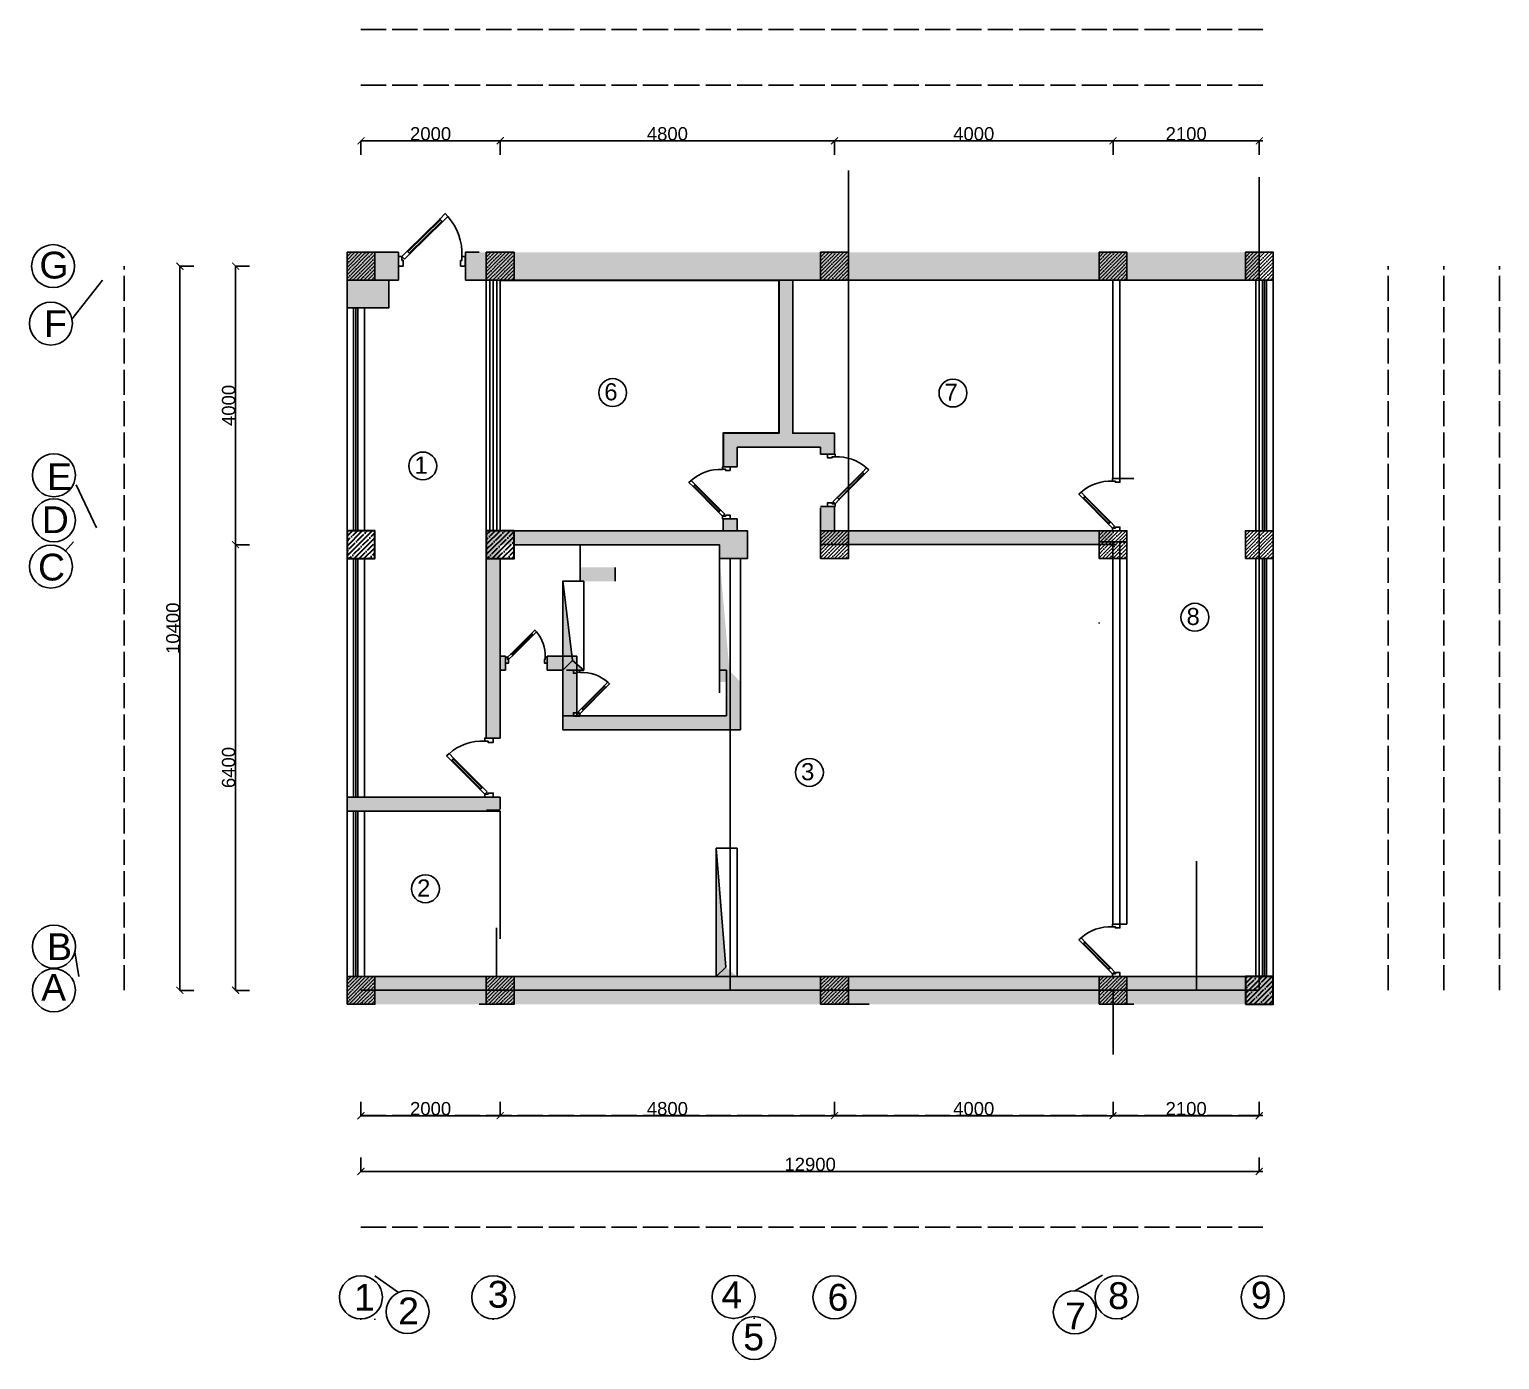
# Model space of a CAD drawing. Header units: millimetres. Extents: x -6014 to 220479, y -27718 to 28747.
# Drawn here: x 188987 to 210098, y -18066 to 1037 of the extents above; entities that cross this region are included whole.
import ezdxf

# ---------------------------------------------------------------- set-up
doc = ezdxf.new("R2010")
doc.units = ezdxf.units.MM
doc.header["$MEASUREMENT"] = 0
doc.linetypes.add('ACAD_ISO02W100', pattern=[15, 12, -3])
for name, color, linetype in [('0_Rəng_Yaşıllıqlar', 7, 'Continuous'), ('Plan 1', 7, 'Continuous'), ('Plan 2', 7, 'Continuous')]:
    doc.layers.add(name, color=color, linetype=linetype)
doc.styles.add('gost', font='GOST Common.ttf')
doc.styles.get("Standard").update_dxf_attribs({"font": 'arial.ttf'})
doc.dimstyles.new('GOST', dxfattribs={"dimtxt": 190, "dimasz": 100, "dimexe": 0.18, "dimexo": 0.06, "dimgap": 3, "dimtad": 1, "dimdec": 0, "dimzin": 0, "dimdsep": 46, "dimtxsty": 'Standard', "dimblk": 'ARCHTICK', "dimcen": 0.09, "dimclrt": 256, "dimadec": 0, "dimazin": 0, "dimtfac": 1, "dimtdec": 0, "dimtofl": 0, "dimtmove": 0, "dimatfit": 3, "dimldrblk": 'ARCHTICK', "dimfxl": 200, "dimfxlon": 1, "dimtolj": 1, "dimtzin": 0, "dimarcsym": 0})
pattern_1 = [(45, (141073.79, -25763.82), (-70.71068, 70.71068), []), (45, (141144.5, -25763.82), (-70.71068, 70.71068), [125, -25, 0, -25])]

# ---------------------------------------------------------------- blocks, each defined once
blk = doc.blocks.new('A$C3C032968')
for p, q in [((0, 0), (0, 100)), ((0, 100), (0, 0)), ((700, 0), (700, 100)), ((700, 0), (700, 100))]:
    blk.add_line(p, q)
for points in [[(120, 128), (461, 466), (433, 494), (92, 156)], [(113, 135), (454, 473), (440, 487), (99, 149)], [(517, 522), (461, 466), (433, 494), (489, 551)], [(63, 72), (120, 128), (92, 156), (35, 100)], [(35, 100), (0, 100), (0, 0), (50, 0), (50, 50), (50, 60), (35, 60)], [(665, 100), (665, 60), (650, 60), (650, 50), (650, 0), (700, 0), (700, 100)]]:
    blk.add_lwpolyline(points, close=True)
blk.add_arc((72, 129), 593, 357.2313, 41.4937)
blk = doc.blocks.new('_ArchTick')
at = {"color": 0, "linetype": 'ByBlock', "const_width": 0.15}
blk.add_lwpolyline([(-0.5, -0.5), (0.5, 0.5)], dxfattribs=at)
blk = doc.blocks.new('*D138')
at = {"color": 0, "lineweight": -2, "transparency": 16777216}
for p, q in [((193748, -14363), (193748, -14563)), ((193748, -14563), (195748, -14563)), ((195748, -14363), (195748, -14563))]:
    blk.add_line(p, q, dxfattribs=at)
at = {"layer": 'Defpoints', "color": 0, "transparency": 16777216}
for p in [(193748, -12763), (195748, -12763), (195748, -14563)]:
    blk.add_point(p, dxfattribs=at)
at = {"color": 0, "lineweight": -2, "transparency": 16777216, "xscale": 100, "yscale": 100, "zscale": 100, "rotation": 180}
blk.add_blockref('_ArchTick', (193748, -14563), dxfattribs=at)
at = {"color": 0, "lineweight": -2, "transparency": 16777216, "xscale": 100, "yscale": 100, "zscale": 100}
blk.add_blockref('_ArchTick', (195748, -14563), dxfattribs=at)
at = {"transparency": 16777216, "insert": (194748, -14463), "char_height": 190, "attachment_point": 5}
blk.add_mtext('\\A1;2000', dxfattribs=at)
blk = doc.blocks.new('*D129')
at = {"color": 0, "lineweight": -2, "transparency": 16777216}
for p, q in [((195748, -14363), (195748, -14563)), ((195748, -14563), (200547, -14563)), ((200547, -14363), (200547, -14563))]:
    blk.add_line(p, q, dxfattribs=at)
at = {"layer": 'Defpoints', "color": 0, "transparency": 16777216}
for p in [(195748, -12763), (200547, -12763), (200547, -14563)]:
    blk.add_point(p, dxfattribs=at)
at = {"color": 0, "lineweight": -2, "transparency": 16777216, "xscale": 100, "yscale": 100, "zscale": 100, "rotation": 180}
blk.add_blockref('_ArchTick', (195748, -14563), dxfattribs=at)
at = {"color": 0, "lineweight": -2, "transparency": 16777216, "xscale": 100, "yscale": 100, "zscale": 100}
blk.add_blockref('_ArchTick', (200547, -14563), dxfattribs=at)
at = {"transparency": 16777216, "insert": (198148, -14463), "char_height": 190, "attachment_point": 5}
blk.add_mtext('\\A1;4800', dxfattribs=at)
blk = doc.blocks.new('*D130')
at = {"color": 0, "lineweight": -2, "transparency": 16777216}
for p, q in [((200547, -14363), (200547, -14563)), ((200547, -14563), (204547, -14563)), ((204547, -14363), (204547, -14563))]:
    blk.add_line(p, q, dxfattribs=at)
at = {"layer": 'Defpoints', "color": 0, "transparency": 16777216}
for p in [(200547, -12763), (204547, -12762), (204547, -14563)]:
    blk.add_point(p, dxfattribs=at)
at = {"color": 0, "lineweight": -2, "transparency": 16777216, "xscale": 100, "yscale": 100, "zscale": 100, "rotation": 180}
blk.add_blockref('_ArchTick', (200547, -14563), dxfattribs=at)
at = {"color": 0, "lineweight": -2, "transparency": 16777216, "xscale": 100, "yscale": 100, "zscale": 100}
blk.add_blockref('_ArchTick', (204547, -14563), dxfattribs=at)
at = {"transparency": 16777216, "insert": (202547, -14463), "char_height": 190, "attachment_point": 5}
blk.add_mtext('\\A1;4000', dxfattribs=at)
blk = doc.blocks.new('*D131')
at = {"color": 0, "lineweight": -2, "transparency": 16777216}
for p, q in [((204547, -14363), (204547, -14563)), ((204547, -14563), (206647, -14563)), ((206647, -14363), (206647, -14563))]:
    blk.add_line(p, q, dxfattribs=at)
at = {"layer": 'Defpoints', "color": 0, "transparency": 16777216}
for p in [(204547, -12762), (206647, -12763), (206647, -14563)]:
    blk.add_point(p, dxfattribs=at)
at = {"color": 0, "lineweight": -2, "transparency": 16777216, "xscale": 100, "yscale": 100, "zscale": 100, "rotation": 180}
blk.add_blockref('_ArchTick', (204547, -14563), dxfattribs=at)
at = {"color": 0, "lineweight": -2, "transparency": 16777216, "xscale": 100, "yscale": 100, "zscale": 100}
blk.add_blockref('_ArchTick', (206647, -14563), dxfattribs=at)
at = {"transparency": 16777216, "insert": (205597, -14463), "char_height": 190, "attachment_point": 5}
blk.add_mtext('\\A1;2100', dxfattribs=at)
blk = doc.blocks.new('*D132')
at = {"color": 0, "lineweight": -2, "transparency": 16777216}
for p, q in [((192148, -6363), (191948, -6363)), ((191948, -12763), (191948, -6363)), ((192148, -12763), (191948, -12763))]:
    blk.add_line(p, q, dxfattribs=at)
at = {"layer": 'Defpoints', "color": 0, "transparency": 16777216}
for p in [(191948, -6363), (193748, -6363), (193748, -12763)]:
    blk.add_point(p, dxfattribs=at)
at = {"color": 0, "lineweight": -2, "transparency": 16777216, "xscale": 100, "yscale": 100, "zscale": 100}
for p, rotation in [((191948, -6363), 90), ((191948, -12763), 270)]:
    blk.add_blockref('_ArchTick', p, dxfattribs=dict(at, rotation=rotation))
at = {"transparency": 16777216, "insert": (191848, -9563), "char_height": 190, "attachment_point": 5, "rotation": 90}
blk.add_mtext('\\A1;6400', dxfattribs=at)
blk = doc.blocks.new('*D133')
at = {"color": 0, "lineweight": -2, "transparency": 16777216}
for p, q in [((192148, -2363), (191948, -2363)), ((191948, -6363), (191948, -2363)), ((192148, -6363), (191948, -6363))]:
    blk.add_line(p, q, dxfattribs=at)
at = {"layer": 'Defpoints', "color": 0, "transparency": 16777216}
for p in [(191948, -2363), (193748, -2363), (193748, -6363)]:
    blk.add_point(p, dxfattribs=at)
at = {"color": 0, "lineweight": -2, "transparency": 16777216, "xscale": 100, "yscale": 100, "zscale": 100}
for p, rotation in [((191948, -2363), 90), ((191948, -6363), 270)]:
    blk.add_blockref('_ArchTick', p, dxfattribs=dict(at, rotation=rotation))
at = {"transparency": 16777216, "insert": (191848, -4363), "char_height": 190, "attachment_point": 5, "rotation": 90}
blk.add_mtext('\\A1;4000', dxfattribs=at)
blk = doc.blocks.new('*D134')
at = {"color": 0, "lineweight": -2, "transparency": 16777216}
for p, q in [((193748, -763), (193748, -563)), ((193748, -563), (195748, -563)), ((195748, -763), (195748, -563))]:
    blk.add_line(p, q, dxfattribs=at)
at = {"layer": 'Defpoints', "color": 0, "transparency": 16777216}
for p in [(195748, -563), (193748, -2363), (195748, -2363)]:
    blk.add_point(p, dxfattribs=at)
at = {"color": 0, "lineweight": -2, "transparency": 16777216, "xscale": 100, "yscale": 100, "zscale": 100, "rotation": 180}
blk.add_blockref('_ArchTick', (193748, -563), dxfattribs=at)
at = {"color": 0, "lineweight": -2, "transparency": 16777216, "xscale": 100, "yscale": 100, "zscale": 100}
blk.add_blockref('_ArchTick', (195748, -563), dxfattribs=at)
at = {"transparency": 16777216, "insert": (194748, -463), "char_height": 190, "attachment_point": 5}
blk.add_mtext('\\A1;2000', dxfattribs=at)
blk = doc.blocks.new('*D135')
at = {"color": 0, "lineweight": -2, "transparency": 16777216}
for p, q in [((195748, -763), (195748, -563)), ((195748, -563), (200547, -563)), ((200547, -763), (200547, -563))]:
    blk.add_line(p, q, dxfattribs=at)
at = {"layer": 'Defpoints', "color": 0, "transparency": 16777216}
for p in [(200547, -563), (195748, -2363), (200547, -2363)]:
    blk.add_point(p, dxfattribs=at)
at = {"color": 0, "lineweight": -2, "transparency": 16777216, "xscale": 100, "yscale": 100, "zscale": 100, "rotation": 180}
blk.add_blockref('_ArchTick', (195748, -563), dxfattribs=at)
at = {"color": 0, "lineweight": -2, "transparency": 16777216, "xscale": 100, "yscale": 100, "zscale": 100}
blk.add_blockref('_ArchTick', (200547, -563), dxfattribs=at)
at = {"transparency": 16777216, "insert": (198148, -463), "char_height": 190, "attachment_point": 5}
blk.add_mtext('\\A1;4800', dxfattribs=at)
blk = doc.blocks.new('*D136')
at = {"color": 0, "lineweight": -2, "transparency": 16777216}
for p, q in [((200547, -763), (200547, -563)), ((200547, -563), (204547, -563)), ((204547, -763), (204547, -563))]:
    blk.add_line(p, q, dxfattribs=at)
at = {"layer": 'Defpoints', "color": 0, "transparency": 16777216}
for p in [(204547, -563), (200547, -2363), (204547, -2363)]:
    blk.add_point(p, dxfattribs=at)
at = {"color": 0, "lineweight": -2, "transparency": 16777216, "xscale": 100, "yscale": 100, "zscale": 100, "rotation": 180}
blk.add_blockref('_ArchTick', (200547, -563), dxfattribs=at)
at = {"color": 0, "lineweight": -2, "transparency": 16777216, "xscale": 100, "yscale": 100, "zscale": 100}
blk.add_blockref('_ArchTick', (204547, -563), dxfattribs=at)
at = {"transparency": 16777216, "insert": (202547, -463), "char_height": 190, "attachment_point": 5}
blk.add_mtext('\\A1;4000', dxfattribs=at)
blk = doc.blocks.new('*D127')
at = {"color": 0, "lineweight": -2, "transparency": 16777216}
for p, q in [((191348, -2363), (191148, -2363)), ((191148, -12763), (191148, -2363)), ((191348, -12763), (191148, -12763))]:
    blk.add_line(p, q, dxfattribs=at)
at = {"layer": 'Defpoints', "color": 0, "transparency": 16777216}
for p in [(191148, -2363), (193748, -2363), (193748, -12763)]:
    blk.add_point(p, dxfattribs=at)
at = {"color": 0, "lineweight": -2, "transparency": 16777216, "xscale": 100, "yscale": 100, "zscale": 100}
for p, rotation in [((191148, -2363), 90), ((191148, -12763), 270)]:
    blk.add_blockref('_ArchTick', p, dxfattribs=dict(at, rotation=rotation))
at = {"transparency": 16777216, "insert": (191048, -7563), "char_height": 190, "attachment_point": 5, "rotation": 90}
blk.add_mtext('\\A1;10400', dxfattribs=at)
blk = doc.blocks.new('*D128')
at = {"color": 0, "lineweight": -2, "transparency": 16777216}
for p, q in [((193748, -15163), (193748, -15363)), ((206647, -15163), (206647, -15363)), ((193748, -15363), (206647, -15363))]:
    blk.add_line(p, q, dxfattribs=at)
at = {"layer": 'Defpoints', "color": 0, "transparency": 16777216}
for p in [(193748, -12763), (206647, -12763), (206647, -15363)]:
    blk.add_point(p, dxfattribs=at)
at = {"color": 0, "lineweight": -2, "transparency": 16777216, "xscale": 100, "yscale": 100, "zscale": 100, "rotation": 180}
blk.add_blockref('_ArchTick', (193748, -15363), dxfattribs=at)
at = {"color": 0, "lineweight": -2, "transparency": 16777216, "xscale": 100, "yscale": 100, "zscale": 100}
blk.add_blockref('_ArchTick', (206647, -15363), dxfattribs=at)
at = {"transparency": 16777216, "insert": (200198, -15263), "char_height": 190, "attachment_point": 5}
blk.add_mtext('\\A1;12900', dxfattribs=at)
blk = doc.blocks.new('*D137')
at = {"color": 0, "lineweight": -2, "transparency": 16777216}
for p, q in [((204547, -763), (204547, -563)), ((204547, -563), (206647, -563)), ((206647, -763), (206647, -563))]:
    blk.add_line(p, q, dxfattribs=at)
at = {"layer": 'Defpoints', "color": 0, "transparency": 16777216}
for p in [(206647, -563), (204547, -2363), (206647, -2363)]:
    blk.add_point(p, dxfattribs=at)
at = {"color": 0, "lineweight": -2, "transparency": 16777216, "xscale": 100, "yscale": 100, "zscale": 100, "rotation": 180}
blk.add_blockref('_ArchTick', (204547, -563), dxfattribs=at)
at = {"color": 0, "lineweight": -2, "transparency": 16777216, "xscale": 100, "yscale": 100, "zscale": 100}
blk.add_blockref('_ArchTick', (206647, -563), dxfattribs=at)
at = {"transparency": 16777216, "insert": (205597, -463), "char_height": 190, "attachment_point": 5}
blk.add_mtext('\\A1;2100', dxfattribs=at)

msp = doc.modelspace()

# ---------------------------------------------------------------- hatches: boundary and pattern name
at = {"ltscale": 50, "true_color": 0x636466, "transparency": 33554687}
h = msp.add_hatch(color=251, dxfattribs=at)
h.dxf.hatch_style = 1
h.paths.add_polyline_path([(195747.70638, -9990.41168), (193947.70638, -9990.41168), (193947.70638, -10190.41168), (195747.70638, -10190.41168)])
h.paths.add_polyline_path([(204547.70638, -6162.7835), (200547.70638, -6162.7835), (200547.70638, -5812.7835), (200347.70638, -5812.7835), (200347.70659, -6362.44798), (204547.70638, -6361.52171)])
h.paths.add_polyline_path([(195823.85994, -7962.7835), (195747.70638, -7962.7835), (195747.70638, -8162.7835), (195823.85994, -8162.7835)], flags=17)
h.paths.add_polyline_path([(193947.70638, -9990.41168), (193547.70638, -9990.41168), (193547.70638, -10190.41168), (193947.70638, -10190.41168), (193947.70638, -10162.7835)])
h.paths.add_polyline_path([(196597.70638, -8162.7835), (196597.70638, -7962.7835), (196423.85994, -7962.7835), (196423.85994, -8162.7835)], flags=17)
h.paths.add_polyline_path([(194287.70638, -2562.7835), (194287.70638, -2162.7835), (193547.70638, -2162.7835), (193547.70638, -2562.7835)])
h.paths.add_polyline_path([(200347.70638, -5062.7835), (200547.70638, -5062.7835), (200547.70638, -4762.7835), (199947.70638, -4762.7835), (199947.70638, -2562.7835), (199747.70638, -2562.7835), (199747.70638, -4762.7835), (198947.70638, -4762.7835), (198947.70638, -5242.7835), (199147.70638, -5242.7835), (199147.70638, -4962.7835), (200347.70638, -4962.7835)])
h.paths.add_polyline_path([(198947.70638, -6162.7835), (199147.70638, -6162.7835), (199147.70638, -5992.7835), (198947.70638, -5992.7835)])
h.paths.add_polyline_path([(198897.70638, -6362.7835), (198897.70638, -6162.7835), (195547.70638, -6162.7835), (195547.70638, -9140.41168), (195747.70638, -9140.41168), (195747.70638, -8162.7835), (195747.70638, -6362.7835)])
h.paths.add_polyline_path([(206847.49601, -12962.7835), (206847.49601, -12562.7835), (193947.70638, -12562.7835), (193547.70638, -12562.7835), (193547.70638, -12962.7835)])
h.paths.add_polyline_path([(206647.49601, -2562.7835), (206647.49601, -2162.7835), (195247.70638, -2162.7835), (195247.70638, -2562.7835), (195747.70638, -2562.7835), (199747.70638, -2562.7835)])
at = {"transparency": 33554687}
h = msp.add_hatch(dxfattribs=at)
h.set_pattern_fill('ANSI35', color=1, scale=300)
h.set_pattern_definition([(45, (140554.69, -25040.2), (-53.03301, 53.03301), []), (45, (140607.72, -25040.2), (-53.03301, 53.03301), [93.75, -18.75, 0, -18.75])])
h.paths.add_polyline_path([(193947.70638, -2162.7835), (193547.70638, -2162.7835), (193547.70638, -2562.7835), (193947.70638, -2562.7835)])
h = msp.add_hatch(dxfattribs=at)
h.set_pattern_fill('ANSI35', color=1, scale=300)
h.set_pattern_definition([(45, (137426.524, -25563.82), (-53.03301, 53.03301), []), (45, (137479.56, -25563.82), (-53.03301, 53.03301), [93.75, -18.75, 0, -18.75])])
h.paths.add_polyline_path([(195947.70638, -2162.7835), (195547.70638, -2162.7835), (195547.70638, -2562.7835), (195947.70638, -2562.7835)])
h = msp.add_hatch(dxfattribs=at)
h.set_pattern_fill('ANSI35', color=1, scale=300)
h.set_pattern_definition([(45, (142226.31, -25563.82), (-53.03301, 53.03301), []), (45, (142279.35, -25563.82), (-53.03301, 53.03301), [93.75, -18.75, 0, -18.75])])
h.paths.add_polyline_path([(200747.49601, -2162.7835), (200347.49601, -2162.7835), (200347.49601, -2562.7835), (200747.49601, -2562.7835)])
h = msp.add_hatch(dxfattribs=at)
h.set_pattern_fill('ANSI35', color=1, scale=300)
h.set_pattern_definition([(45, (146226.31, -25563.82), (-53.03301, 53.03301), []), (45, (146279.35, -25563.82), (-53.03301, 53.03301), [93.75, -18.75, 0, -18.75])])
h.paths.add_polyline_path([(204747.49601, -2162.7835), (204347.49601, -2162.7835), (204347.49601, -2562.7835), (204747.49601, -2562.7835)])
h = msp.add_hatch(dxfattribs=at)
h.set_pattern_fill('ANSI35', color=1, scale=300)
h.set_pattern_definition([(45, (148326.31, -25563.82), (-53.03301, 53.03301), []), (45, (148379.35, -25563.82), (-53.03301, 53.03301), [93.75, -18.75, 0, -18.75])])
h.paths.add_polyline_path([(206847.49601, -2162.7835), (206447.49601, -2162.7835), (206447.49601, -2562.7835), (206847.49601, -2562.7835)])
at = {"true_color": 0x636466, "transparency": 33554687}
h = msp.add_hatch(color=251, dxfattribs=at)
h.dxf.hatch_style = 1
h.paths.add_polyline_path([(193747.70638, -2562.7835), (193547.70638, -2562.7835), (193547.70638, -2962.7835), (193747.70638, -2962.7835)])
h = msp.add_hatch(color=251, dxfattribs=at)
h.dxf.hatch_style = 1
h.paths.add_polyline_path([(194147.70638, -2562.7835), (193747.70638, -2562.7835), (193747.70638, -2962.7835), (194147.70638, -2962.7835)])
at = {"lineweight": 30, "transparency": 33554687}
h = msp.add_hatch(dxfattribs=at)
h.set_pattern_fill('ANSI35', color=1, scale=400)
h.set_pattern_definition(pattern_1)
h.paths.add_polyline_path([(193547.70638, -6162.7835), (193547.70638, -6562.7835), (193947.70638, -6562.7835), (193947.70638, -6162.7835)])
h = msp.add_hatch(dxfattribs=at)
h.set_pattern_fill('ANSI35', color=1, scale=400)
h.set_pattern_definition(pattern_1)
h.paths.add_polyline_path([(195547.70638, -6162.7835), (195547.70638, -6562.7835), (195947.70638, -6562.7835), (195947.70638, -6162.7835)])
at = {"true_color": 0x636466, "transparency": 33554687}
h = msp.add_hatch(color=251, dxfattribs=at)
h.dxf.hatch_style = 1
h.paths.add_polyline_path([(199297.70638, -6162.7835), (198897.70638, -6162.7835), (198897.70638, -6562.7835), (199297.70638, -6562.7835)])
at = {"transparency": 33554687}
h = msp.add_hatch(dxfattribs=at)
h.set_pattern_fill('ANSI35', color=1, scale=300)
h.set_pattern_definition([(45, (142226.524, -29563.82), (-53.03301, 53.03301), []), (45, (142279.56, -29563.82), (-53.03301, 53.03301), [93.75, -18.75, 0, -18.75])])
h.paths.add_polyline_path([(200747.70659, -6162.7835), (200347.70659, -6162.7835), (200347.70659, -6562.7835), (200747.70659, -6562.7835)])
h = msp.add_hatch(dxfattribs=at)
h.set_pattern_fill('ANSI35', color=1, scale=300)
h.set_pattern_definition([(45, (146225.04, -29563.48), (-53.03301, 53.03301), []), (45, (146278.08, -29563.48), (-53.03301, 53.03301), [93.75, -18.75, 0, -18.75])])
h.paths.add_polyline_path([(204746.22586, -6162.44798), (204346.22586, -6162.44798), (204346.22586, -6562.44798), (204746.22586, -6562.44798)])
h = msp.add_hatch(dxfattribs=at)
h.set_pattern_fill('ANSI35', color=1, scale=300)
h.set_pattern_definition([(45, (148326.31, -29563.82), (-53.03301, 53.03301), []), (45, (148379.35, -29563.82), (-53.03301, 53.03301), [93.75, -18.75, 0, -18.75])])
h.paths.add_polyline_path([(206847.49601, -6162.7835), (206447.49601, -6162.7835), (206447.49601, -6562.7835), (206847.49601, -6562.7835)])
at = {"true_color": 0x636466, "transparency": 33554687}
h = msp.add_hatch(color=251, dxfattribs=at)
h.dxf.hatch_style = 1
h.paths.add_polyline_path([(197397.70638, -6688.61131), (196897.70638, -6688.61131), (196897.70638, -6888.61131), (197397.70638, -6888.61131)])
at = {"true_color": 0x000000, "transparency": 33554687}
h = msp.add_hatch(color=18, dxfattribs=at)
h.dxf.hatch_style = 1
h.paths.add_polyline_path([(199039.54582, -8168.05744), (198897.70638, -8335.34971), (199197.70638, -8335.34971)])
h.paths.add_polyline_path([(198897.70638, -6564.41344), (198897.70638, -8135.34971), (198897.70638, -8335.34971), (199039.54582, -8168.05744)])
h = msp.add_hatch(color=18, dxfattribs=at)
h.dxf.hatch_style = 1
h.paths.add_polyline_path([(196647.70638, -8162.7835), (196785.64316, -8028.23472), (196648.61503, -6888.61131), (196647.70638, -6888.61131)])
h.paths.add_polyline_path([(196785.64316, -8028.23472), (196647.70638, -8162.7835), (196697.70638, -8162.7835), (196897.70638, -8162.7835), (196947.70638, -8162.7835)])
at = {"true_color": 0x636466, "transparency": 33554687}
h = msp.add_hatch(color=251, dxfattribs=at)
h.dxf.hatch_style = 1
h.paths.add_polyline_path([(196847.70638, -7962.7835), (196423.85994, -7962.7835), (196423.85994, -7977.04885), (196424.00246, -7977.04885), (196424.00246, -8062.7835), (196423.85994, -8162.7835), (196647.70638, -8162.7835), (196647.74079, -8822.7835), (196847.74079, -8822.7835)])
h = msp.add_hatch(color=251, dxfattribs=at)
h.dxf.hatch_style = 1
h.paths.add_polyline_path([(199197.87932, -8335.17875), (198997.87932, -8335.17875), (198997.70638, -8822.7835), (196847.70638, -8822.7835), (196647.70638, -8822.7835), (196647.70638, -9022.7835), (198897.70638, -9022.7835), (199197.70638, -9022.7835)])
at = {"transparency": 33554687}
h = msp.add_hatch(color=7, dxfattribs=at)
h.dxf.hatch_style = 1
h.paths.add_polyline_path([(198847.70638, -10722.7835), (198847.70638, -12562.7835), (198985.64316, -12428.23472)])
h.paths.add_polyline_path([(198985.64316, -12428.23472), (198847.70638, -12562.7835), (199147.70638, -12562.7835)])
h = msp.add_hatch(dxfattribs=at)
h.set_pattern_fill('ANSI35', color=1, scale=300)
h.set_pattern_definition([(45, (140554.69, -35440.2), (-53.03301, 53.03301), []), (45, (140607.72, -35440.2), (-53.03301, 53.03301), [93.75, -18.75, 0, -18.75])])
h.paths.add_polyline_path([(193947.70638, -12562.7835), (193547.70638, -12562.7835), (193547.70638, -12962.7835), (193947.70638, -12962.7835)])
h = msp.add_hatch(dxfattribs=at)
h.set_pattern_fill('ANSI35', color=1, scale=300)
h.set_pattern_definition([(45, (142554.69, -35440.2), (-53.03301, 53.03301), []), (45, (142607.72, -35440.2), (-53.03301, 53.03301), [93.75, -18.75, 0, -18.75])])
h.paths.add_polyline_path([(195947.70638, -12562.7835), (195547.70638, -12562.7835), (195547.70638, -12962.7835), (195947.70638, -12962.7835)])
h = msp.add_hatch(dxfattribs=at)
h.set_pattern_fill('ANSI35', color=1, scale=300)
h.set_pattern_definition([(45, (142226.31, -35963.82), (-53.03301, 53.03301), []), (45, (142279.35, -35963.82), (-53.03301, 53.03301), [93.75, -18.75, 0, -18.75])])
h.paths.add_polyline_path([(200747.49601, -12562.7835), (200347.49601, -12562.7835), (200347.49601, -12962.7835), (200747.49601, -12962.7835)])
h = msp.add_hatch(dxfattribs=at)
h.set_pattern_fill('ANSI35', color=1, scale=300)
h.set_pattern_definition([(45, (146226.31, -35963.48), (-53.03301, 53.03301), []), (45, (146279.35, -35963.48), (-53.03301, 53.03301), [93.75, -18.75, 0, -18.75])])
h.paths.add_polyline_path([(204747.49601, -12562.44798), (204347.49601, -12562.44798), (204347.49601, -12962.44798), (204747.49601, -12962.44798)])
at = {"lineweight": 30, "transparency": 33554687}
h = msp.add_hatch(dxfattribs=at)
h.set_pattern_fill('ANSI35', color=1, scale=400)
h.set_pattern_definition([(45, (141023.58, -25763.82), (-70.71068, 70.71068), []), (45, (141094.29, -25763.82), (-70.71068, 70.71068), [125, -25, 0, -25])])
h.paths.add_polyline_path([(206447.49601, -12562.7835), (206447.49601, -12962.7835), (206847.49601, -12962.7835), (206847.49601, -12562.7835)])
at = {"layer": '0_Rəng_Yaşıllıqlar', "true_color": 0x636466, "transparency": 33554687}
h = msp.add_hatch(color=251, dxfattribs=at)
h.dxf.hatch_style = 1
h.paths.add_polyline_path([(195547.70638, -10190.41168), (195747.70638, -10190.41168), (195747.70638, -10162.7835), (195547.70638, -10162.7835)])

# ---------------------------------------------------------------- linework, layer by layer
for p, q in [((190037.01889, -2562.7835), (189598.08477, -3123.12102)), ((204746.22564, -2562.7835), (204546.22564, -2562.7835)), ((200547.70638, -5062.7835), (200347.70659, -5062.7835)), ((198947.70638, -5242.7835), (199147.70638, -5242.7835)), ((204846.64618, -5412.7835), (204546.22586, -5412.7835)), ((189951.42559, -6122.58356), (189659.02354, -5503.17307)), ((189621.70561, -6322.58356), (189505.00552, -6449.74148)), ((200547.70638, -6162.7835), (204398.97675, -6162.7835)), ((204746.22564, -6322.58356), (204546.22564, -6322.58356)), ((204746.22586, -6162.7835), (204546.22586, -6162.7835)), ((200347.70659, -6362.44798), (204596.44501, -6361.46488)), ((195747.70638, -7962.7835), (195823.85994, -7962.7835)), ((198897.70638, -8162.7835), (198997.70638, -8162.7835)), ((198997.70638, -8162.7835), (198997.70638, -8822.7835)), ((195547.70638, -9140.41168), (195747.70638, -9140.41168)), ((193947.70638, -10190.41168), (195547.70638, -10190.41168)), ((195547.70638, -10190.41168), (195747.70638, -10190.41168)), ((204546.22564, -11812.7835), (204546.22564, -11813.45436)), ((204746.22564, -11812.7835), (204546.22564, -11812.7835)), ((189696.36271, -12562.7835), (189640.35069, -12208.65306)), ((193947.70638, -16862.7835), (194285.33686, -17102.28972)), ((204397.80371, -16854.5527), (203998.25304, -17077.98054))]:
    msp.add_line(p, q)
at = {"color": 18, "true_color": 0x000000}
for p, q in [((193947.70638, -2562.7835), (194287.70638, -2562.7835)), ((195247.70638, -2562.7835), (206497.70638, -2562.7835)), ((198947.70638, -4762.7835), (198947.70638, -5242.7835)), ((200547.70638, -4762.7835), (200547.70638, -5062.7835)), ((200347.70638, -4962.7835), (199147.70638, -4962.7835)), ((200547.70638, -5062.7835), (200547.70638, -4932.4003)), ((200547.70638, -5812.7835), (200547.70638, -6162.7835)), ((200547.70638, -5832.4003), (200547.70638, -5812.7835)), ((196897.70638, -6888.61131), (196897.70638, -6362.7835)), ((195747.70638, -6562.7835), (195747.70638, -7962.7835)), ((199197.70638, -6562.7835), (199197.70638, -9022.7835)), ((195747.70638, -7962.7835), (195823.85994, -7962.7835)), ((196423.85994, -7962.7835), (196597.70638, -7962.7835)), ((196423.85994, -7962.7835), (196847.70638, -7962.7835)), ((195747.70638, -8162.7835), (195823.85994, -8162.7835)), ((196423.85994, -8162.7835), (196647.70638, -8162.7835)), ((196947.70638, -8162.7835), (196897.70638, -8162.7835)), ((195747.70638, -9022.7835), (195747.70638, -9140.41168)), ((198847.70638, -10722.7835), (198847.70638, -12562.7835)), ((198847.70638, -10722.7835), (199147.70638, -10722.7835)), ((193947.70638, -12562.7835), (206497.70638, -12562.7835))]:
    msp.add_line(p, q, dxfattribs=at)
at = {"color": 152, "true_color": 0x2776bb}
for p, q in [((204546.22586, -5412.7835), (204546.22566, -2562.68614)), ((204646.22586, -5412.7835), (204646.22565, -2562.73482)), ((204546.22565, -11812.82977), (204544.95528, -6322.62984)), ((204646.22564, -11812.80663), (204644.95528, -6322.6067)), ((204746.22564, -11812.7835), (204744.95529, -6322.58356)), ((193947.70638, -12562.7835), (193547.70638, -12562.7835))]:
    msp.add_line(p, q, dxfattribs=at)
at = {"lineweight": 25}
for p, q in [((195747.70638, -10190.41168), (195747.70638, -12021.63878)), ((195694.91177, -11863.25496), (195694.91177, -12562.7835))]:
    msp.add_line(p, q, dxfattribs=at)
at = {"color": 3}
msp.add_line((195747.70638, -12762.7835), (199047.70638, -12762.7835), dxfattribs=at)
at = {"color": 18, "true_color": 0x000000}
for points in [[(200747.70659, -6162.7835), (200747.70659, -990.48589)], [(193947.70638, -2162.7835), (194287.70638, -2162.7835)], [(193547.70638, -2562.7835), (193547.70638, -2962.7835)], [(194147.70638, -2562.7835), (194287.70638, -2562.7835)], [(195247.70638, -2562.7835), (195547.70638, -2562.7835), (195547.70638, -9140.41168)], [(195547.70638, -2562.7835), (195547.70638, -9022.7835)], [(195747.70638, -2562.7835), (195547.70638, -2562.7835)], [(195747.70638, -2562.7835), (195747.70638, -5275.64015)], [(195747.70638, -2562.7835), (198947.70638, -2562.7835)], [(195747.70638, -2562.7835), (199747.70638, -2562.7835)], [(198947.70638, -5991.84723), (198947.70638, -6162.7835), (195747.70638, -6162.7835), (195747.70638, -2562.7835)], [(198947.70638, -5242.7835), (198947.70638, -4762.7835), (199747.70638, -4762.7835), (199747.70638, -2562.7835)], [(199747.70638, -2562.7835), (199947.70638, -2562.7835), (199947.70638, -4762.7835)], [(199947.70638, -2562.7835), (204547.70638, -2562.7835)], [(199947.70638, -2562.7835), (204547.70638, -2562.7835)], [(200547.70638, -5062.7835), (200547.70638, -4762.7835), (199947.70638, -4762.7835), (199947.70638, -2562.7835)], [(204496.22564, -2562.7835), (204746.22564, -2562.7835)], [(206597.49601, -2562.7835), (206597.49601, -6162.7835)], [(206797.49601, -2562.7835), (206597.49601, -2562.7835)], [(206847.49601, -2562.7835), (206847.49601, -6162.7835)], [(193547.70638, -2962.7835), (193547.70638, -6162.7835)], [(193747.70638, -2962.7835), (193547.70638, -2962.7835)], [(193797.70638, -2962.7835), (193797.70638, -6162.7835)], [(200547.70638, -5062.7835), (200547.70638, -4762.7835), (199947.70638, -4762.7835)], [(199147.70638, -4962.7835), (199147.70638, -5242.7835)], [(200347.70638, -5062.7835), (200347.70638, -4962.7835)], [(204546.22586, -5413.45436), (204546.22586, -5412.7835)], [(200547.70638, -5812.7835), (200347.70638, -5812.7835)], [(204346.22586, -6362.44798), (200347.70659, -6362.44798), (200347.70659, -5833.32657)], [(200547.70638, -6122.58356), (200547.70638, -5812.7835)], [(199047.70638, -5992.54799), (199147.66508, -5992.75037), (199147.66508, -6162.7835)], [(193947.70638, -6562.7835), (193947.70638, -6162.7835)], [(198897.70638, -6562.7835), (199297.70638, -6562.7835), (199297.70638, -6162.7835), (198897.70638, -6162.7835)], [(195947.70638, -6362.7835), (198895.80391, -6362.7835), (198897.70638, -6562.7835)], [(196897.70638, -6362.7835), (196897.70638, -6688.61131)], [(196897.70638, -6688.61131), (196897.70638, -6362.7835)], [(193547.70638, -6562.7835), (193547.70638, -9990.41168)], [(193847.70638, -6562.7835), (193647.70638, -6562.7835)], [(193797.70638, -6562.7835), (193797.70638, -9990.41168)], [(195847.70638, -6562.7835), (195647.70638, -6562.7835)], [(195747.70638, -6562.7835), (195747.70638, -9022.7835)], [(195823.85994, -7962.7835), (195747.70638, -7962.7835), (195747.70638, -6562.7835)], [(198897.70638, -8162.7835), (198897.70638, -6562.7835)], [(198897.70638, -8336.43351), (198897.70638, -6562.7835)], [(198897.70638, -6688.61131), (198897.70638, -8488.61131)], [(206597.49601, -6562.7835), (206597.49601, -12562.7835)], [(206847.49601, -6562.7835), (206697.49601, -6562.7835)], [(206847.49601, -6562.7835), (206847.49601, -12562.7835)], [(196647.70638, -8162.7835), (196785.64316, -8028.23472), (196647.70638, -6881.05436)], [(196647.70638, -8162.7835), (196647.70638, -6888.61131)], [(196647.70638, -6888.61131), (196947.70638, -6888.61131)], [(196947.70638, -8162.7835), (196947.70638, -6888.61131)], [(195823.85994, -7962.7835), (195823.85994, -8162.7835)], [(196597.70638, -7962.7835), (196423.85994, -7962.7835)], [(196423.85994, -7962.7835), (196423.85994, -8162.7835)], [(196847.74079, -8822.77307), (196847.70638, -7962.7835)], [(195747.70638, -8162.7835), (195747.70638, -9022.7835)], [(196647.74079, -8822.7835), (196647.70638, -8162.7835)], [(196697.70638, -8162.7835), (196897.70638, -8162.7835)], [(196897.70638, -8162.7835), (196697.70638, -8162.7835)], [(196697.70638, -8162.7835), (196897.70638, -8162.7835)], [(196785.64316, -8028.23472), (196947.70638, -8162.7835)], [(196847.70638, -8822.7835), (196647.74079, -8822.7835), (196647.74079, -9022.7835), (199197.70638, -9022.7835)], [(196847.70638, -8822.7835), (198897.70638, -8822.7835)], [(198997.70638, -8822.7835), (196847.70638, -8822.7835)], [(193547.70638, -10190.41168), (193547.70638, -9990.41168), (195747.70638, -9990.41168)], [(195547.70638, -9990.41168), (195547.70638, -9990.41168), (193947.70638, -9990.41168)], [(195747.70638, -9990.41168), (195747.70638, -10162.7835)], [(193547.70638, -10190.41168), (193547.70638, -12562.7835)], [(193547.70638, -10190.41168), (195747.70638, -10190.41168)], [(193797.70638, -10190.41168), (193797.70638, -12562.7835)], [(198847.70638, -12562.7835), (198985.64316, -12428.23472), (198847.70638, -10722.7835)], [(193747.70638, -12762.7835), (205747.70638, -12762.7835), (205747.70638, -10906.17113)], [(204496.22564, -12962.78928), (204746.22564, -12962.78928)]]:
    msp.add_lwpolyline(points, dxfattribs=at)
at = {"color": 3}
for points in [[(206647.49601, -12762.7835), (206647.49601, -1083.06982)], [(199047.70638, -12762.7835), (199047.70638, -6562.7835)], [(199147.70638, -10722.7835), (199147.70638, -12562.7835)], [(200547.49601, -12762.7835), (204547.49601, -12762.7835), (204547.49601, -13682.81835)], [(204547.49601, -12762.7835), (206647.49601, -12762.7835)]]:
    msp.add_lwpolyline(points, dxfattribs=at)
for points in [[(193547.70638, -2562.7835), (193947.70638, -2562.7835), (193947.70638, -2162.7835), (193547.70638, -2162.7835)], [(195547.70638, -2562.7835), (195947.70638, -2562.7835), (195947.70638, -2162.7835), (195547.70638, -2162.7835)], [(200347.49601, -2562.7835), (200747.49601, -2562.7835), (200747.49601, -2162.7835), (200347.49601, -2162.7835)], [(204347.49601, -2562.7835), (204747.49601, -2562.7835), (204747.49601, -2162.7835), (204347.49601, -2162.7835)], [(206447.49601, -2562.7835), (206847.49601, -2562.7835), (206847.49601, -2162.7835), (206447.49601, -2162.7835)], [(200347.70659, -6562.7835), (200747.70659, -6562.7835), (200747.70659, -6162.7835), (200347.70659, -6162.7835)], [(204346.22586, -6562.44798), (204746.22586, -6562.44798), (204746.22586, -6162.44798), (204346.22586, -6162.44798)], [(206447.49601, -6562.7835), (206847.49601, -6562.7835), (206847.49601, -6162.7835), (206447.49601, -6162.7835)], [(193547.70638, -12962.7835), (193947.70638, -12962.7835), (193947.70638, -12562.7835), (193547.70638, -12562.7835)], [(195547.70638, -12962.7835), (195947.70638, -12962.7835), (195947.70638, -12562.7835), (195547.70638, -12562.7835)], [(200347.49601, -12962.7835), (200747.49601, -12962.7835), (200747.49601, -12562.7835), (200347.49601, -12562.7835)], [(204347.49601, -12962.44798), (204747.49601, -12962.44798), (204747.49601, -12562.44798), (204347.49601, -12562.44798)]]:
    msp.add_lwpolyline(points, close=True)
for points in [[(194287.70638, -2162.7835), (194287.70638, -2562.7835)], [(195447.70638, -2162.7835), (195247.70638, -2162.7835), (195247.70638, -2562.7835)], [(193747.70638, -2962.7835), (194147.70638, -2962.7835), (194147.70638, -2562.7835)], [(197397.70638, -6888.61131), (197397.70638, -6688.61131)], [(196897.70638, -6888.61131), (196947.70638, -6888.61131)]]:
    msp.add_lwpolyline(points)
at = {"color": 152, "true_color": 0x2776bb}
for points in [[(193947.70638, -2562.7835), (193747.70638, -2562.7835)], [(195847.70638, -2562.7835), (195447.70638, -2562.7835)], [(195597.70638, -2562.7835), (195597.70638, -6162.7835)], [(195647.70638, -2562.7835), (195647.70638, -6162.7835)], [(195697.70638, -2562.7835), (195697.70638, -6162.7835)], [(200047.70638, -2562.7835), (199647.70638, -2562.7835)], [(204821.22564, -2562.7835), (204421.22564, -2562.7835)], [(206692.49601, -2562.7835), (206692.49601, -6162.7835)], [(206720.98608, -2562.7835), (206720.98608, -6162.7835)], [(206752.49601, -2562.7835), (206752.49601, -6162.7835)], [(193642.70638, -2962.7835), (193642.70638, -6162.7835)], [(193672.70638, -2962.7835), (193672.70638, -6162.7835)], [(193702.70638, -2962.7835), (193702.70638, -6162.7835)], [(204672.7066, -5412.7835), (204546.22586, -5412.7835), (204846.64618, -5412.7835)], [(195747.70638, -6162.7835), (195547.70638, -6162.7835)], [(204746.22564, -6322.58356), (204346.22564, -6322.58356)], [(193947.70638, -6562.7835), (193547.70638, -6562.7835)], [(193642.70638, -6562.7835), (193642.70638, -9990.41168)], [(193672.70638, -6562.7835), (193672.70638, -9990.41168)], [(193702.70638, -6562.7835), (193702.70638, -9990.41168)], [(195947.70638, -6562.7835), (195547.70638, -6562.7835)], [(206692.49601, -6562.7835), (206692.49601, -12562.7835)], [(206722.49601, -6562.7835), (206722.49601, -12562.7835)], [(206752.49601, -6562.7835), (206752.49601, -12562.7835)], [(193642.70638, -10190.41168), (193642.70638, -12562.7835)], [(193672.70638, -10190.41168), (193672.70638, -12562.7835)], [(193702.70638, -10190.41168), (193702.70638, -12562.7835)], [(204547.496, -11812.7835), (204744.95528, -11812.7835)], [(206847.49601, -12562.7835), (206847.49601, -12962.7835)], [(193947.70638, -12962.7835), (193547.70638, -12962.7835)], [(195847.70638, -12962.7835), (195447.70638, -12962.7835)], [(201047.49601, -12962.7835), (200647.49601, -12962.7835)], [(204846.22579, -12962.78928), (204446.22579, -12962.78928)], [(206847.49601, -12962.7835), (206447.49601, -12962.7835)]]:
    msp.add_lwpolyline(points, dxfattribs=at)
at = {"color": 18, "lineweight": 30, "true_color": 0x000000}
msp.add_lwpolyline([(195747.70638, -2562.7835), (199747.70638, -2562.7835), (199747.70638, -4762.7835), (198947.70638, -4762.7835), (198947.70638, -5242.7835)], dxfattribs=at)
for points in [[(193547.70638, -6562.7835), (193947.70638, -6562.7835), (193947.70638, -6162.7835), (193547.70638, -6162.7835)], [(195547.70638, -6562.7835), (195947.70638, -6562.7835), (195947.70638, -6162.7835), (195547.70638, -6162.7835)], [(206447.49601, -12962.7835), (206847.49601, -12962.7835), (206847.49601, -12562.7835), (206447.49601, -12562.7835)]]:
    msp.add_lwpolyline(points, close=True, dxfattribs=at)
at = {"layer": 'Plan 1', "color": 251, "linetype": 'ACAD_ISO02W100', "ltscale": 30, "true_color": 0x636466}
for p, q in [((193747.70638, 1037.2165), (206697.70638, 1037.2165)), ((193747.70638, 237.2165), (206697.70638, 237.2165)), ((193747.70638, -562.7835), (206697.70638, -562.7835)), ((190347.70638, -12762.7835), (190347.70638, -2362.7835)), ((191147.70638, -12762.7835), (191147.70638, -2362.7835)), ((191947.70638, -12762.7835), (191947.70638, -2362.7835)), ((208497.70638, -12762.7835), (208497.70638, -2362.7835)), ((209297.70638, -12762.7835), (209297.70638, -2362.7835)), ((210097.70638, -12762.7835), (210097.70638, -2362.7835)), ((204346.32297, -7492.76283), (204346.32297, -7480.24903)), ((193747.70638, -14562.7835), (206697.70638, -14562.7835)), ((193747.70638, -15362.7835), (206697.70638, -15362.7835)), ((193747.70638, -16162.7835), (206697.70638, -16162.7835)), ((200547.49601, -17142.76283), (200547.49601, -17130.24903)), ((193747.70638, -17492.76283), (193747.70638, -17480.24903)), ((193947.70638, -17492.76283), (193947.70638, -17480.24903)), ((195647.70638, -17492.76283), (195647.70638, -17480.24903)), ((199097.87932, -17486.50593), (199097.87932, -17473.99213)), ((199394.96856, -17478.95033), (199394.96856, -17466.43653)), ((204672.70638, -17492.76283), (204672.70638, -17480.24903))]:
    msp.add_line(p, q, dxfattribs=at)
at = {"layer": 'Plan 1'}
for centre in [(189327.33008, -2362.7835), (189296.00668, -3186.87642), (189338.97361, -5365.01822), (189338.97361, -6012.7835), (189296.25243, -6677.20152), (189340.35016, -12135.74487), (189338.97361, -12762.7835), (193747.70638, -17171.51626), (195647.70638, -17171.51626), (199097.87932, -17165.25936), (200547.49601, -17171.64085), (204597.70638, -17171.51626), (206697.70638, -17171.51626), (194416.41154, -17381.81673), (203998.25304, -17386.71331), (199394.96856, -17757.38112)]:
    msp.add_circle(centre, 308.73277, dxfattribs=at)
at = {"layer": 'Plan 2'}
for centre in [(197362.22415, -4178.5565), (202248.48513, -4185.34373), (194636.17952, -5232.10641), (205722.50315, -7404.9892), (200187.88493, -9633.87585), (194674.09529, -11304.82129)]:
    msp.add_circle(centre, 200, dxfattribs=at)

# ---------------------------------------------------------------- block references
for p, xscale, yscale, zscale in [((194287.70638, -2362.78348), 1.369107515369514, 1.369107515369514, 1.369107515369514), ((195823.85992, -8062.78348), 0.8573464556460054, 0.8573464556460054, 0.8573464556460054)]:
    msp.add_blockref('A$C3C032968', p, dxfattribs=dict(at, xscale=xscale, yscale=yscale, zscale=zscale))
for p, xscale, yscale, zscale, rotation in [((200447.70639, -5813.60656), -1.072604343039647, 1.072604343039647, 1.072604343039647, 270), ((199047.70637, -5992.54801), 1.071092138435143, 1.071092138435143, 1.071092138435143, 90.00000000000001), ((204646.22584, -6162.78352), 1.070470199517108, 1.070470199517108, 1.070470199517108, 90.00000000000001), ((196797.70639, -8824.65456), -0.9455300602045812, 0.9455300602045812, 0.9455300602045812, 270), ((195647.00334, -9990.41171), 1.212970901336103, 1.212970901336103, 1.212970901336103, 90.00000000000001), ((204646.22578, -12562.77773), 1.070470199517108, 1.070470199517108, 1.070470199517108, 90.00000000000001)]:
    msp.add_blockref('A$C3C032968', p, dxfattribs=dict(at, xscale=xscale, yscale=yscale, zscale=zscale, rotation=rotation))

# ---------------------------------------------------------------- texts
at = {"layer": 'Plan 1', "char_height": 384.87481}
for s, insert, attachment_point in [('G', (189131.0345, -2545.77906), 7), ('F', (189196.51376, -3380.37146), 7), ('E', (189239.48069, -5579.44953), 7), ('D', (189165.44309, -6196.99378), 7), ('C', (189110.77592, -6882.61695), 7), ('B', (189240.85723, -12329.23991), 7), ('1', (193648.21346, -16978.02122), 1), ('3', (195568.58826, -16935.30107), 1), ('4', (198923.3062, -16944.01213), 1), ('6', (200448.00308, -16978.1458), 1), ('8', (204476.43874, -16954.83054), 1), ('9', (206525.26597, -16947.49049), 1), ('2', (194282.28796, -17175.47709), 1), ('7', (203856.27832, -17246.1171), 1), ('5', (199236.8553, -17547.8695), 1)]:
    msp.add_mtext_dynamic_manual_height_columns(s, width=384.8748082, gutter_width=0.54982, heights=[0], dxfattribs=dict(at, insert=insert, attachment_point=attachment_point))
at = {"layer": 'Plan 1', "insert": (189156.28064, -12913.22141), "char_height": 384.8748082, "attachment_point": 7, "style": 'gost'}
msp.add_mtext_dynamic_manual_height_columns('{\\fArial|b0|i0|c238|p34;A}', width=384.8748082, gutter_width=0.54982, heights=[0], dxfattribs=at)
at = {"layer": 'Plan 2', "char_height": 245.41227, "attachment_point": 1}
for s, insert in [('6', (197241.87522, -4044.45498)), ('7', (202128.1362, -4051.24221)), ('1', (194515.83059, -5098.00489)), ('8', (205602.15422, -7270.88769)), ('3', (200067.53601, -9499.77433)), ('2', (194553.74636, -11170.71978))]:
    msp.add_mtext_dynamic_manual_height_columns(s, width=245.4122714, gutter_width=0.81804, heights=[0], dxfattribs=dict(at, insert=insert))

# ---------------------------------------------------------------- dimensions: what is measured, and where the dimension line sits
at = {"color": 18, "true_color": 0x000000}
for base, p1, p2, picture, middle in [((195747.70638, -562.7835), (193747.70638, -2362.7835), (195747.70638, -2362.7835), '*D134', (194747.70638, -462.77463)), ((206647.49601, -562.7835), (204547.49601, -2362.7835), (206647.49601, -2362.7835), '*D137', (205597.49601, -462.77463)), ((195747.70638, -14562.7835), (193747.70638, -12762.7835), (195747.70638, -12762.7835), '*D138', (194747.70638, -14462.77463))]:
    dim = msp.add_linear_dim(base=base, p1=p1, p2=p2, dimstyle='GOST', dxfattribs=at)
    dim.commit()
    dim.dimension.update_dxf_attribs({"geometry": picture, "text_midpoint": middle})
for base, p1, p2, picture, middle in [((200547.49601, -562.7835), (195747.70638, -2362.7835), (200547.49601, -2362.7835), '*D135', (198147.60119, -462.77463)), ((204547.49601, -562.7835), (200547.49601, -2362.7835), (204547.49601, -2362.7835), '*D136', (202547.49601, -462.77463)), ((200547.49601, -14562.7835), (195747.70638, -12762.7835), (200547.49601, -12762.7835), '*D129', (198147.60119, -14462.77463)), ((204547.49601, -14562.7835), (200547.49601, -12762.7835), (204547.49601, -12762.44798), '*D130', (202547.49601, -14462.77463)), ((206647.49601, -14562.7835), (204547.49601, -12762.44798), (206647.49601, -12762.7835), '*D131', (205597.49601, -14462.77463))]:
    dim = msp.add_linear_dim(base=base, p1=p1, p2=p2, dimstyle='GOST', override={"dimtmove": 1}, dxfattribs=at)
    dim.commit()
    dim.dimension.update_dxf_attribs({"geometry": picture, "text_midpoint": middle})
at = {"color": 3}
dim = msp.add_linear_dim(base=(191147.70638, -2362.7835), p1=(193747.70638, -12762.7835), p2=(193747.70638, -2362.7835), angle=90, dimstyle='GOST', dxfattribs=at)
dim.commit()
dim.dimension.update_dxf_attribs({"geometry": '*D127', "text_midpoint": (191047.69751, -7562.7835)})
at = {"color": 18, "true_color": 0x000000}
dim = msp.add_linear_dim(base=(191947.70638, -2362.7835), p1=(193747.70638, -6362.7835), p2=(193747.70638, -2362.7835), angle=90, dimstyle='GOST', override={"dimtmove": 1}, dxfattribs=at)
dim.commit()
dim.dimension.update_dxf_attribs({"geometry": '*D133', "text_midpoint": (191847.69751, -4362.7835)})
dim = msp.add_linear_dim(base=(191947.70638, -6362.7835), p1=(193747.70638, -12762.7835), p2=(193747.70638, -6362.7835), angle=90, dimstyle='GOST', dxfattribs=at)
dim.commit()
dim.dimension.update_dxf_attribs({"geometry": '*D132', "text_midpoint": (191847.69751, -9562.7835)})
at = {"color": 3}
dim = msp.add_linear_dim(base=(206647.49601, -15362.7835), p1=(193747.70638, -12762.7835), p2=(206647.49601, -12762.7835), dimstyle='GOST', dxfattribs=at)
dim.commit()
dim.dimension.update_dxf_attribs({"geometry": '*D128', "text_midpoint": (200197.60119, -15262.77463)})

doc.saveas('drawing.dxf')
